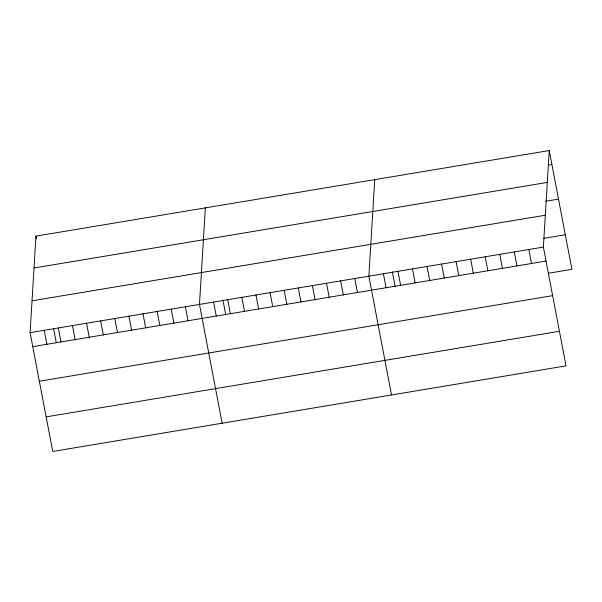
<?xml version="1.0" encoding="UTF-8"?>
<svg xmlns="http://www.w3.org/2000/svg" width="602" height="602" viewBox="0 0 602 602"><rect width="100%" height="100%" fill="white"/><g stroke="black" fill="none" stroke-linecap="round" stroke-linejoin="round"><path stroke-width="0.9" d="M549.242 150.545L543.373 247.076L566.03 365.865L52.758 451.455L30.1 332.665L35.969 236.135L549.242 150.545L571.9 269.335L548.271 273.278M205.35 207.886L199.48 304.424L222.138 423.214M374.73 179.644L368.86 276.175L391.518 394.965M548.271 165.136L551.906 164.534M34.028 267.988L547.301 182.398M545.781 201.241L558.505 199.119M32.034 300.812L545.307 215.223M543.486 238.384L565.301 234.75M30.1 332.665L543.373 247.076M32.771 346.654L546.044 261.065M39.363 381.239L552.636 295.65M46.166 416.87L559.439 331.281M528.834 249.499L531.498 263.488M514.289 251.922L516.96 265.918M499.743 254.353L502.414 268.341M485.204 256.776L487.868 270.765M470.659 259.199L473.33 273.188M456.12 261.629L458.784 275.618M441.575 264.052L444.246 278.041M427.029 266.475L429.7 280.464M412.49 268.898L415.154 282.887M397.945 271.329L400.616 285.318M392.308 271.833L395.19 286.906M383.406 273.752L386.07 287.741M354.744 278.53L357.415 292.519M340.634 280.886L343.298 294.875M326.517 283.241L329.181 297.23M312.4 285.589L315.072 299.578M298.283 287.944L300.955 301.933M284.174 290.299L286.838 304.288M270.057 292.655L272.721 306.644M255.94 295.003L258.612 308.999M241.823 297.358L244.495 311.347M227.714 299.713L230.378 313.702M222.928 300.074L225.637 314.267M213.597 302.069L216.261 316.058M185.363 306.772L188.035 320.768M171.254 309.127L173.918 323.116M157.137 311.482L159.801 325.471M143.02 313.838L145.692 327.827M128.903 316.193L131.575 330.182M114.794 318.541L117.458 332.53M100.677 320.896L103.341 334.885M86.56 323.251L89.231 337.24M72.443 325.607L75.115 339.596M58.334 327.962L60.998 341.951M35.969 236.135L36.466 238.761M53.548 328.323L56.257 342.508M44.217 330.31L46.881 344.299"/></g></svg>
